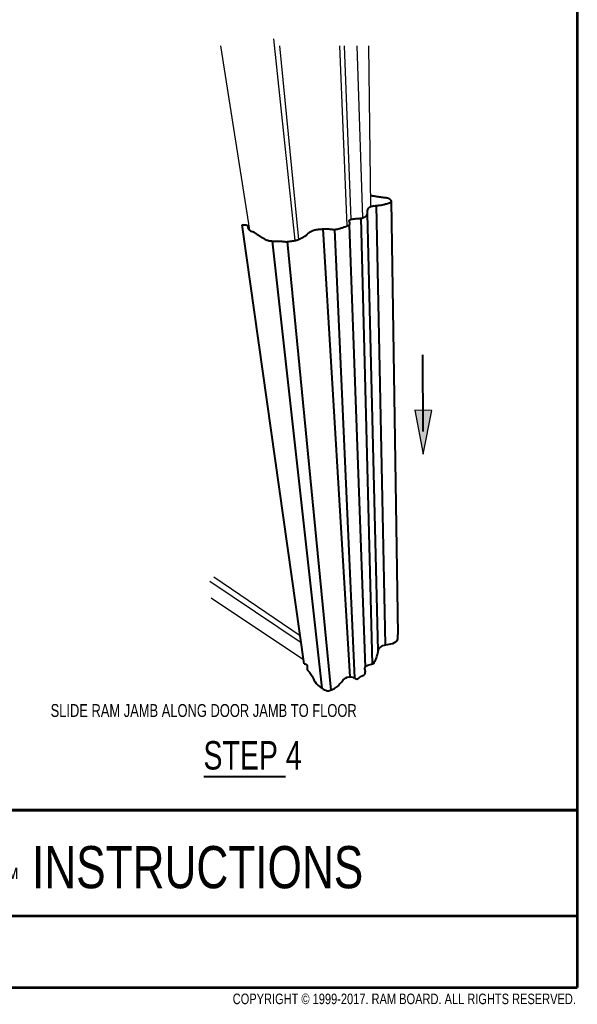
# Model space of a CAD drawing. Header units: inches. Extents: x -9 to 49, y -7 to 10.3.
# Drawn here: x 40.37 to 43.58, y -0.63 to 5.02 of the extents above; entities that cross this region are included whole.
import ezdxf

# ---------------------------------------------------------------- set-up
doc = ezdxf.new("R2010")
doc.units = ezdxf.units.IN
doc.header["$MEASUREMENT"] = 0
for name, color, linetype in [('A-Anno-Titl', 7, 'Continuous'), ('A-Anno-Titl-Bdry', 7, 'Continuous'), ('A-Anno-Titl-Otln', 7, 'Continuous'), ('A-ANNO-TXT', 7, 'Continuous'), ('A-LINE-HVY', 7, 'Continuous'), ('A-LINE-LIGHT', 7, 'Continuous')]:
    doc.layers.add(name, color=color, linetype=linetype)

# ---------------------------------------------------------------- blocks, each defined once
blk = doc.blocks.new('block 303')
at = {"layer": 'A-LINE-HVY', "color": 7, "lineweight": 25}
blk.add_open_spline([(42.0097, 1.3215), (42.016, 1.3207), (42.0223, 1.3198), (42.0252, 1.3153), (42.026, 1.314), (42.0265, 1.3124), (42.0269, 1.3107), (42.0282, 1.3036), (42.0254, 1.2959), (42.0273, 1.2896), (42.0291, 1.2837), (42.0351, 1.2791), (42.0399, 1.274), (42.0467, 1.2668), (42.0509, 1.2586), (42.0551, 1.25), (42.062, 1.2359), (42.0687, 1.2211), (42.0783, 1.2091), (42.089, 1.1957), (42.1033, 1.1856), (42.1192, 1.1766), (42.1287, 1.1712), (42.1388, 1.1662), (42.1487, 1.1665), (42.1581, 1.1668), (42.1675, 1.1718), (42.1765, 1.1766), (42.1856, 1.1814), (42.1944, 1.1859), (42.2018, 1.1922), (42.21, 1.1992), (42.2164, 1.2085), (42.2233, 1.2171), (42.2303, 1.2256), (42.2378, 1.2336), (42.2473, 1.2394), (42.2598, 1.247), (42.2757, 1.2509), (42.2899, 1.2444), (42.2985, 1.2406), (42.3065, 1.2329), (42.3135, 1.2339), (42.3199, 1.2348), (42.3254, 1.2426), (42.3325, 1.2474), (42.3412, 1.2532), (42.3524, 1.2545), (42.3574, 1.2613), (42.3612, 1.2665), (42.3615, 1.2748), (42.3603, 1.2828), (42.3594, 1.2895), (42.3574, 1.2959), (42.3591, 1.3009), (42.3615, 1.3083), (42.3719, 1.3126), (42.3815, 1.3153), (42.3912, 1.318), (42.4002, 1.3192), (42.4068, 1.3241), (42.4144, 1.3299), (42.4189, 1.3407), (42.4228, 1.3507), (42.426, 1.3589), (42.4289, 1.3665), (42.4308, 1.3747), (42.4335, 1.3863), (42.4343, 1.399), (42.4405, 1.4088), (42.4468, 1.4187), (42.4585, 1.4256), (42.47, 1.4291), (42.4821, 1.4327), (42.494, 1.4325), (42.5067, 1.4354), (42.522, 1.4388), (42.5384, 1.4464), (42.5447, 1.459), (42.549, 1.4677), (42.5485, 1.4787), (42.548, 1.4897)], degree=3, knots=[0, 0, 0, 0, 1, 1, 1, 2, 2, 2, 3, 3, 3, 4, 4, 4, 5, 5, 5, 6, 6, 6, 7, 7, 7, 8, 8, 8, 9, 9, 9, 10, 10, 10, 11, 11, 11, 12, 12, 12, 13, 13, 13, 14, 14, 14, 15, 15, 15, 16, 16, 16, 17, 17, 17, 18, 18, 18, 19, 19, 19, 20, 20, 20, 21, 21, 21, 22, 22, 22, 23, 23, 23, 24, 24, 24, 25, 25, 25, 26, 26, 26, 27, 27, 27, 27], dxfattribs=at)
blk = doc.blocks.new('block 304')
at = {"layer": 'A-LINE-HVY', "color": 7, "lineweight": 25}
blk.add_lwpolyline([(42.0097, 1.3215), (41.6533, 3.8424)], dxfattribs=at)
blk = doc.blocks.new('block 305')
at = {"layer": 'A-LINE-HVY', "color": 7, "lineweight": 25}
blk.add_lwpolyline([(41.8261, 3.7498), (42.1116, 1.1811)], dxfattribs=at)
blk = doc.blocks.new('block 306')
at = {"layer": 'A-LINE-HVY', "color": 7, "lineweight": 25}
blk.add_lwpolyline([(42.1641, 1.1704), (41.9145, 3.7466)], dxfattribs=at)
blk = doc.blocks.new('block 307')
at = {"layer": 'A-LINE-HVY', "color": 7, "lineweight": 25}
blk.add_lwpolyline([(42.1157, 3.8193), (42.272, 1.2476)], dxfattribs=at)
blk = doc.blocks.new('block 308')
at = {"layer": 'A-LINE-HVY', "color": 7, "lineweight": 25}
blk.add_lwpolyline([(42.3002, 1.2387), (42.186, 3.8167)], dxfattribs=at)
blk = doc.blocks.new('block 309')
at = {"layer": 'A-LINE-HVY', "color": 7, "lineweight": 25}
blk.add_lwpolyline([(42.2685, 3.8416), (42.3593, 1.3015)], dxfattribs=at)
blk = doc.blocks.new('block 310')
at = {"layer": 'A-LINE-HVY', "color": 7, "lineweight": 25}
blk.add_lwpolyline([(42.3353, 3.881), (42.3994, 1.3202)], dxfattribs=at)
blk = doc.blocks.new('block 311')
at = {"layer": 'A-LINE-HVY', "color": 7, "lineweight": 25}
blk.add_lwpolyline([(42.4352, 1.396), (42.3726, 3.9071)], dxfattribs=at)
blk = doc.blocks.new('block 312')
at = {"layer": 'A-LINE-HVY', "color": 7, "lineweight": 25}
blk.add_lwpolyline([(42.4765, 1.4307), (42.4257, 3.9538)], dxfattribs=at)
blk = doc.blocks.new('block 313')
at = {"layer": 'A-LINE-HVY', "color": 7, "lineweight": 25}
blk.add_lwpolyline([(42.5101, 3.9795), (42.548, 1.4897)], dxfattribs=at)
blk = doc.blocks.new('block 315')
at = {"layer": 'A-LINE-HVY', "color": 7, "lineweight": 25}
blk.add_lwpolyline([(41.6533, 3.8424), (41.6578, 3.8423), (41.6623, 3.8422), (41.6668, 3.8421), (41.6714, 3.8421), (41.676, 3.8421), (41.6806, 3.8418), (41.6841, 3.839), (41.6859, 3.8346), (41.6863, 3.8299), (41.6865, 3.8253), (41.6873, 3.8211), (41.6895, 3.8174), (41.6929, 3.8143), (41.697, 3.8116), (41.7012, 3.8093), (41.7055, 3.8072), (41.7097, 3.8054), (41.7138, 3.8036), (41.7179, 3.8018), (41.7218, 3.7999), (41.7257, 3.7977), (41.7295, 3.7953), (41.7333, 3.7928), (41.737, 3.7901), (41.7407, 3.7874), (41.7444, 3.7847), (41.7482, 3.782), (41.752, 3.7795), (41.7558, 3.777), (41.7597, 3.7746), (41.7636, 3.7723), (41.7675, 3.77), (41.7714, 3.7678), (41.7754, 3.7656), (41.7794, 3.7634), (41.7835, 3.7612), (41.7875, 3.7591), (41.7917, 3.7572), (41.7958, 3.7554), (41.8001, 3.7539), (41.8045, 3.7527), (41.8089, 3.7517), (41.8134, 3.751), (41.8179, 3.7504), (41.8225, 3.75), (41.827, 3.7497), (41.8316, 3.7495), (41.8362, 3.7492), (41.8407, 3.749), (41.8453, 3.7489), (41.8498, 3.7488), (41.8543, 3.7487), (41.8589, 3.7487), (41.8634, 3.7487), (41.868, 3.7487), (41.8725, 3.7486), (41.8771, 3.7484), (41.8816, 3.7481), (41.8861, 3.7477), (41.8907, 3.7471), (41.8952, 3.7466), (41.8997, 3.7462), (41.9042, 3.746), (41.9087, 3.7461), (41.9132, 3.7464), (41.9177, 3.7469), (41.9222, 3.7475), (41.9268, 3.7482), (41.9313, 3.7489), (41.9358, 3.7497), (41.9404, 3.7504), (41.9449, 3.7511), (41.9495, 3.7517), (41.9541, 3.7524), (41.9586, 3.7531), (41.963, 3.754), (41.9674, 3.755), (41.9717, 3.7563), (41.9759, 3.7579), (41.98, 3.7598), (41.984, 3.7618), (41.988, 3.7641), (41.992, 3.7663), (41.996, 3.7686), (42, 3.7708), (42.0042, 3.7728), (42.0083, 3.7748), (42.0124, 3.7769), (42.0163, 3.7791), (42.02, 3.7817), (42.0234, 3.7846), (42.0266, 3.7879), (42.0297, 3.7913), (42.0328, 3.7946), (42.0361, 3.7977), (42.0395, 3.8005), (42.0432, 3.8031), (42.0471, 3.8053), (42.0511, 3.8074), (42.0553, 3.8091), (42.0596, 3.8107), (42.064, 3.8121), (42.0685, 3.8132), (42.0731, 3.8143), (42.0778, 3.8152), (42.0825, 3.8159), (42.0872, 3.8166), (42.0919, 3.8171), (42.0966, 3.8176), (42.1013, 3.8181), (42.106, 3.8185), (42.1106, 3.8189), (42.1152, 3.8193), (42.1198, 3.8196), (42.1243, 3.8198), (42.1288, 3.8199), (42.1334, 3.82), (42.1379, 3.82), (42.1424, 3.8199), (42.1469, 3.8197), (42.1514, 3.8193), (42.1559, 3.8189), (42.1604, 3.8183), (42.165, 3.8178), (42.1695, 3.8173), (42.1741, 3.8169), (42.1786, 3.8167), (42.1832, 3.8166), (42.1877, 3.8168), (42.1922, 3.8172), (42.1967, 3.818), (42.2012, 3.8189), (42.2056, 3.82), (42.21, 3.8213), (42.2143, 3.8225), (42.2186, 3.8238), (42.2228, 3.8251), (42.2271, 3.8264), (42.2313, 3.8277), (42.2355, 3.8291), (42.2397, 3.8306), (42.2439, 3.832), (42.2482, 3.8336), (42.2526, 3.8352), (42.257, 3.8368), (42.2614, 3.8386), (42.266, 3.8404), (42.2701, 3.8426), (42.2723, 3.846), (42.2723, 3.8506), (42.2709, 3.8556), (42.2691, 3.8604), (42.268, 3.8646), (42.2687, 3.8681), (42.2713, 3.8708), (42.2754, 3.8729), (42.2805, 3.8745), (42.286, 3.8757), (42.2914, 3.8766), (42.2965, 3.8774), (42.3012, 3.878), (42.3057, 3.8785), (42.31, 3.879), (42.3142, 3.8793), (42.3184, 3.8796), (42.3227, 3.8798), (42.3271, 3.8801), (42.3316, 3.8805), (42.3361, 3.8811), (42.3407, 3.882), (42.3454, 3.8832), (42.35, 3.8848), (42.3546, 3.8868), (42.3589, 3.8892), (42.3629, 3.892), (42.3663, 3.8951), (42.3692, 3.8986), (42.3713, 3.9024), (42.3725, 3.9065), (42.373, 3.911), (42.3732, 3.9156), (42.3733, 3.9203), (42.3738, 3.925), (42.3748, 3.9296), (42.3764, 3.9339), (42.3785, 3.9378), (42.3812, 3.9412), (42.3845, 3.944), (42.3884, 3.9462), (42.3926, 3.9481), (42.3971, 3.9495), (42.4018, 3.9507), (42.4067, 3.9516), (42.4116, 3.9523), (42.4164, 3.9529), (42.4212, 3.9534), (42.4258, 3.9538), (42.4304, 3.9542), (42.4349, 3.9546), (42.4393, 3.9551), (42.4437, 3.9555), (42.4479, 3.9561), (42.452, 3.9567), (42.4561, 3.9574), (42.4601, 3.9582), (42.4643, 3.9592), (42.4685, 3.9602), (42.4729, 3.9613), (42.4776, 3.9625), (42.4825, 3.9638), (42.4877, 3.9652), (42.4932, 3.9667), (42.4987, 3.9684), (42.5036, 3.9703), (42.5075, 3.9726), (42.5099, 3.9754), (42.5104, 3.9787), (42.5088, 3.9824), (42.5057, 3.9862), (42.5017, 3.9896), (42.4975, 3.9924), (42.4931, 3.9945), (42.4887, 3.9959), (42.4843, 3.9968), (42.4799, 3.9974), (42.4754, 3.9978), (42.4709, 3.9981), (42.4664, 3.9985), (42.4619, 3.9989), (42.4574, 3.9995), (42.4529, 4.0001), (42.4484, 4.0008), (42.4439, 4.0015), (42.4394, 4.0023), (42.4349, 4.003), (42.4304, 4.0038), (42.4259, 4.0045), (42.4214, 4.0052), (42.4169, 4.0059), (42.4124, 4.0066), (42.4079, 4.0072), (42.4034, 4.0079), (42.3989, 4.0085), (42.3944, 4.0092), (42.3899, 4.0098)], dxfattribs=at)
blk = doc.blocks.new('block 455')
at = {"layer": 'A-LINE-LIGHT', "color": 7, "lineweight": 5}
blk.add_lwpolyline([(41.4743, 1.7011), (42.0061, 1.3467)], dxfattribs=at)
blk = doc.blocks.new('block 456')
at = {"layer": 'A-LINE-LIGHT', "color": 7, "lineweight": 5}
blk.add_lwpolyline([(41.9926, 1.4422), (41.4667, 1.7947)], dxfattribs=at)
blk = doc.blocks.new('block 457')
at = {"layer": 'A-LINE-LIGHT', "color": 7, "lineweight": 5}
blk.add_lwpolyline([(41.4897, 1.8208), (41.9866, 1.485)], dxfattribs=at)
blk = doc.blocks.new('block 458')
at = {"layer": 'A-LINE-LIGHT', "color": 7, "lineweight": 5}
blk.add_lwpolyline([(41.697, 3.8115), (41.5297, 4.8709)], dxfattribs=at)
blk = doc.blocks.new('block 459')
at = {"layer": 'A-LINE-LIGHT', "color": 7, "lineweight": 5}
blk.add_lwpolyline([(41.9581, 3.753), (41.8345, 4.9114)], dxfattribs=at)
blk = doc.blocks.new('block 460')
at = {"layer": 'A-LINE-LIGHT', "color": 7, "lineweight": 5}
blk.add_lwpolyline([(41.9791, 3.7593), (41.8687, 4.8709)], dxfattribs=at)
blk = doc.blocks.new('block 461')
at = {"layer": 'A-LINE-LIGHT', "color": 7, "lineweight": 5}
blk.add_lwpolyline([(42.3455, 3.8832), (42.3141, 4.8709)], dxfattribs=at)
blk = doc.blocks.new('block 462')
at = {"layer": 'A-LINE-LIGHT', "color": 7, "lineweight": 5}
blk.add_lwpolyline([(42.3918, 3.9478), (42.3801, 4.8709)], dxfattribs=at)
blk = doc.blocks.new('block 463')
at = {"layer": 'A-LINE-LIGHT', "color": 7, "lineweight": 5}
blk.add_lwpolyline([(42.239, 4.8709), (42.2776, 3.8737)], dxfattribs=at)
blk = doc.blocks.new('block 464')
at = {"layer": 'A-LINE-LIGHT', "color": 7, "lineweight": 5}
blk.add_lwpolyline([(42.2571, 3.8369), (42.2139, 4.8709)], dxfattribs=at)
blk = doc.blocks.new('block 665')
h = blk.add_hatch(color=7)
h.dxf.hatch_style = 2
h.paths.add_polyline_path([(42.6935, 2.6576), (42.6931, 2.6554), (42.6927, 2.6576)])
at = {"color": 7, "lineweight": 25}
blk.add_lwpolyline([(42.6931, 2.6576), (42.6907, 3.0964)], dxfattribs=at)
at = {"lineweight": 0}
blk.add_lwpolyline([(42.6935, 2.6576), (42.6931, 2.6554), (42.6927, 2.6576), (42.6935, 2.6576)], dxfattribs=at)
blk = doc.blocks.new('block 679')
at = {"color": 7, "lineweight": 35}
blk.add_lwpolyline([(36.3117, 0.4805), (36.3117, 9.152), (43.5787, 9.152), (43.5787, 0.4805), (36.3117, 0.4805)], dxfattribs=at)
blk = doc.blocks.new('block 828')
at = {"layer": 'A-ANNO-TXT', "color": 7, "insert": (40.5526, 1.0153), "char_height": 0.073909, "attachment_point": 7}
blk.add_mtext('\\fMyriad Pro|b0|i0|c0|p34;\\W0.75;SLIDE RAM JAMB ALONG DOOR JAMB TO FLOOR', dxfattribs=at)
blk = doc.blocks.new('block 867')
at = {"layer": 'A-Anno-Titl-Otln', "color": 7, "lineweight": 35}
blk.add_lwpolyline([(36.3117, -0.5373), (43.5787, -0.5373)], dxfattribs=at)
blk = doc.blocks.new('block 868')
at = {"layer": 'A-Anno-Titl-Otln', "color": 7, "lineweight": 35}
blk.add_lwpolyline([(36.3117, 0.4805), (43.5787, 0.4805)], dxfattribs=at)
blk = doc.blocks.new('block 871')
at = {"layer": 'A-Anno-Titl-Otln', "color": 7, "lineweight": 35}
blk.add_lwpolyline([(43.5787, 9.152), (43.5787, -0.5373)], dxfattribs=at)
blk = doc.blocks.new('block 887')
at = {"layer": 'A-Anno-Titl-Bdry', "color": 7, "lineweight": 35}
blk.add_lwpolyline([(38.2898, -0.1251), (43.5787, -0.1251)], dxfattribs=at)
blk = doc.blocks.new('block 899')
at = {"layer": 'A-Anno-Titl', "color": 7, "insert": (41.5989, -0.634), "char_height": 0.060558, "attachment_point": 7}
blk.add_mtext('\\fArial|b0|i0|c0|p34;\\W0.75;COPYRIGHT © 1999-2017. RAM BOARD. ALL RIGHTS RESERVED.', dxfattribs=at)

msp = doc.modelspace()

# ---------------------------------------------------------------- hatches: boundary and pattern name
at = {"layer": 'A-LINE-LIGHT'}
h = msp.add_hatch(color=7, dxfattribs=at)
h.dxf.hatch_style = 2
h.paths.add_polyline_path([(42.6934, 2.5252), (42.7421, 2.7771), (42.6449, 2.7779)])

# ---------------------------------------------------------------- linework, layer by layer
at = {"layer": 'A-ANNO-TXT', "color": 7, "lineweight": 25}
msp.add_lwpolyline([(41.4338, 0.675), (41.9021, 0.675)], dxfattribs=at)
at = {"layer": 'A-LINE-LIGHT', "lineweight": 0}
msp.add_lwpolyline([(42.6934, 2.5252), (42.7421, 2.7771), (42.6449, 2.7779), (42.6934, 2.5252)], dxfattribs=at)

# ---------------------------------------------------------------- block references
for name in ['block 679', 'block 665']:
    msp.add_blockref(name, (0, 0))
at = {"layer": 'A-Anno-Titl'}
msp.add_blockref('block 899', (0, 0), dxfattribs=at)
at = {"layer": 'A-Anno-Titl-Bdry'}
msp.add_blockref('block 887', (0, 0), dxfattribs=at)
at = {"layer": 'A-Anno-Titl-Otln'}
for name in ['block 871', 'block 868', 'block 867']:
    msp.add_blockref(name, (0, 0), dxfattribs=at)
at = {"layer": 'A-ANNO-TXT'}
msp.add_blockref('block 828', (0, 0), dxfattribs=at)
at = {"layer": 'A-LINE-HVY'}
for name in ['block 315', 'block 313', 'block 311', 'block 312', 'block 310', 'block 304', 'block 307', 'block 308', 'block 309', 'block 305', 'block 306', 'block 303']:
    msp.add_blockref(name, (0, 0), dxfattribs=at)
at = {"layer": 'A-LINE-LIGHT'}
for name in ['block 458', 'block 459', 'block 460', 'block 464', 'block 463', 'block 461', 'block 462', 'block 457', 'block 456', 'block 455']:
    msp.add_blockref(name, (0, 0), dxfattribs=at)

# ---------------------------------------------------------------- texts
at = {"layer": 'A-Anno-Titl', "color": 7, "insert": (38.9403, 0.0291), "char_height": 0.242232, "attachment_point": 7}
msp.add_mtext('\\fArial|b0|i0|c0|p34;\\W0.75;RAM JAMB\\H0.118;™\\H0.242232; INSTRUCTIONS', dxfattribs=at)
at = {"layer": 'A-ANNO-TXT', "color": 7, "insert": (41.4307, 0.7122), "char_height": 0.163315, "attachment_point": 7}
msp.add_mtext('\\fMyriad Pro|b0|i0|c0|p34;\\W0.75;STEP 4', dxfattribs=at)

doc.saveas('drawing.dxf')
